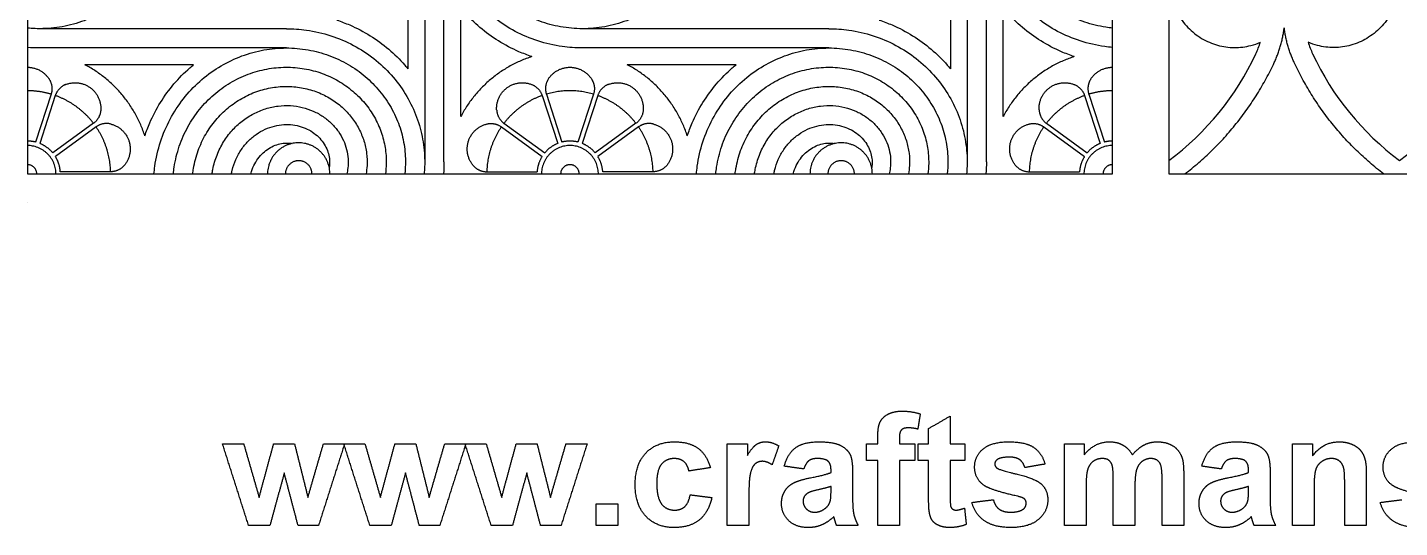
# Model space of a CAD drawing. Header units: millimetres. Extents: x -101 to 102, y -117 to 99.
# Drawn here: x -50.3 to 10.4, y -116 to -93.8 of the extents above; entities that cross this region are included whole.
import ezdxf

# ---------------------------------------------------------------- set-up
doc = ezdxf.new("R2010")
doc.units = ezdxf.units.MM
doc.header["$MEASUREMENT"] = 0
doc.layers.add('Layer 03', color=5, linetype='Continuous')

msp = doc.modelspace()

# ---------------------------------------------------------------- linework, layer by layer
at = {"layer": 'Layer 03'}
for p, q in [((-50.332, -52.292), (-50.332, -100.333)), ((-2.291, -100.333), (-2.291, -52.292)), ((0.212, -52.292), (0.212, -100.333)), ((-33.483, -90.862), (-33.483, -95.68)), ((-9.462, -90.862), (-9.462, -95.68)), ((-31.149, -97.794), (-31.149, -92.976)), ((-7.129, -97.794), (-7.129, -92.976)), ((-42.974, -95.495), (-47.792, -95.495)), ((-18.954, -95.495), (-23.772, -95.495)), ((-49.287, -96.8), (-49.976, -98.921)), ((-49.1, -96.861), (-49.789, -98.982)), ((-27.543, -96.861), (-26.854, -98.982)), ((-27.355, -96.8), (-26.666, -98.921)), ((-25.267, -96.8), (-25.956, -98.921)), ((-25.079, -96.861), (-25.768, -98.982)), ((-3.522, -96.861), (-2.833, -98.982)), ((-3.335, -96.8), (-2.646, -98.921)), ((-47.41, -98.089), (-49.214, -99.399)), ((-47.294, -98.248), (-49.098, -99.559)), ((-29.348, -98.248), (-27.545, -99.559)), ((-29.232, -98.089), (-27.429, -99.399)), ((-23.39, -98.089), (-25.193, -99.399)), ((-23.274, -98.248), (-25.077, -99.559)), ((-5.328, -98.248), (-3.524, -99.559)), ((-5.212, -98.089), (-3.408, -99.399)), ((-46.649, -100.234), (-48.878, -100.234)), ((-29.994, -100.234), (-27.764, -100.234)), ((-22.628, -100.234), (-24.858, -100.234)), ((-5.973, -100.234), (-3.744, -100.234)), ((-50.332, -100.333), (-2.291, -100.333)), ((0.212, -100.333), (51.282, -100.333))]:
    msp.add_line(p, q, dxfattribs=at)
for points in [[(-32.743, -88.867), (-32.743, -99.79)], [(-31.889, -99.789), (-31.889, -88.866)], [(-8.722, -88.867), (-8.722, -99.79)], [(-7.869, -99.789), (-7.869, -88.866)], [(-38.865, -93.901), (-49.788, -93.901)], [(-14.845, -93.901), (-25.768, -93.901)], [(-38.864, -94.755), (-49.787, -94.755)], [(-14.844, -94.755), (-25.767, -94.755)]]:
    msp.add_lwpolyline(points, dxfattribs=at)
for centre, radius, start, end in [((0.256, -93.239), 4.198, 335.0114, 342.55819), ((10.381, -93.239), 4.198, 197.44181, 204.9886), ((-7.2, -89.764), 12.425, 306.6228, 335.0111), ((17.838, -89.764), 12.425, 204.9889, 233.3772), ((3.014, -89.764), 12.425, 306.6228, 335.0111)]:
    msp.add_arc(centre, radius, start, end, dxfattribs=at)
for points, knots in [([(-25.767, -94.755), (-26.064, -94.755), (-26.735, -94.708), (-27.743, -94.475), (-28.752, -94.045), (-29.657, -93.453), (-30.431, -92.725), (-31.057, -91.885), (-31.518, -90.963), (-31.806, -89.991), (-31.917, -89), (-31.854, -88.021), (-31.624, -87.085), (-31.24, -86.219), (-30.72, -85.447), (-30.083, -84.79), (-29.355, -84.266), (-28.561, -83.884), (-27.728, -83.652), (-26.884, -83.572), (-26.055, -83.64), (-25.268, -83.849), (-24.544, -84.186), (-23.905, -84.636), (-23.367, -85.18), (-22.942, -85.796), (-22.64, -86.463), (-22.464, -87.157), (-22.415, -87.854), (-22.489, -88.532), (-22.676, -89.171), (-22.967, -89.752), (-23.346, -90.259), (-23.797, -90.679), (-24.302, -91.003), (-24.842, -91.226), (-25.396, -91.346), (-25.946, -91.364), (-26.475, -91.285), (-26.965, -91.118), (-27.403, -90.874), (-27.777, -90.566), (-28.079, -90.207), (-28.303, -89.814), (-28.446, -89.402), (-28.51, -88.987), (-28.497, -88.583), (-28.413, -88.205), (-28.268, -87.863), (-28.07, -87.568), (-27.832, -87.326), (-27.566, -87.143), (-27.284, -87.019), (-27, -86.955), (-26.77, -86.949), (-26.639, -86.965), (-26.596, -86.972)], [0.116968, 0.116968, 0.116968, 0.116968, 0.138889, 0.166667, 0.194444, 0.222222, 0.25, 0.277778, 0.305556, 0.333333, 0.361111, 0.388889, 0.416667, 0.444444, 0.472222, 0.5, 0.527778, 0.555556, 0.583333, 0.611111, 0.638889, 0.666667, 0.694444, 0.722222, 0.75, 0.777778, 0.805556, 0.833333, 0.861111, 0.888889, 0.916667, 0.944444, 0.972222, 1, 1.027778, 1.055556, 1.083333, 1.111111, 1.138889, 1.166667, 1.194444, 1.222222, 1.25, 1.277778, 1.305556, 1.333333, 1.361111, 1.388889, 1.416667, 1.444444, 1.472222, 1.5, 1.527778, 1.555556, 1.583333, 1.597276, 1.597276, 1.597276, 1.597276]), ([(-2.291, -94.732), (-2.404, -94.722), (-2.889, -94.668), (-3.723, -94.475), (-4.732, -94.045), (-5.636, -93.453), (-6.411, -92.725), (-7.036, -91.885), (-7.497, -90.963), (-7.785, -89.991), (-7.896, -89), (-7.833, -88.021), (-7.603, -87.085), (-7.22, -86.219), (-6.699, -85.447), (-6.063, -84.79), (-5.335, -84.266), (-4.541, -83.884), (-3.708, -83.652), (-2.95, -83.58), (-2.48, -83.606), (-2.291, -83.628)], [0.1304009, 0.1304009, 0.1304009, 0.1304009, 0.1388889, 0.1666667, 0.1944444, 0.2222222, 0.25, 0.2777778, 0.3055556, 0.3333333, 0.3611111, 0.3888889, 0.4166667, 0.4444444, 0.4722222, 0.5, 0.5277778, 0.5555556, 0.5833333, 0.6111111, 0.6304007, 0.6304007, 0.6304007, 0.6304007]), ([(-19.879, -87.779), (-19.879, -88.076), (-19.926, -88.746), (-20.159, -89.755), (-20.589, -90.764), (-21.18, -91.668), (-21.909, -92.443), (-22.749, -93.068), (-23.671, -93.53), (-24.643, -93.817), (-25.634, -93.929), (-26.612, -93.865), (-27.549, -93.636), (-28.415, -93.252), (-29.187, -92.732), (-29.843, -92.095), (-30.368, -91.367), (-30.75, -90.573), (-30.982, -89.74), (-31.062, -88.896), (-30.994, -88.067), (-30.785, -87.28), (-30.448, -86.556), (-29.998, -85.917), (-29.454, -85.379), (-28.838, -84.954), (-28.171, -84.652), (-27.477, -84.476), (-26.78, -84.427), (-26.101, -84.5), (-25.462, -84.688), (-24.882, -84.979), (-24.375, -85.358), (-23.955, -85.809), (-23.631, -86.314), (-23.408, -86.853), (-23.288, -87.408), (-23.27, -87.958), (-23.349, -88.487), (-23.515, -88.977), (-23.759, -89.415), (-24.068, -89.789), (-24.427, -90.091), (-24.82, -90.315), (-25.232, -90.458), (-25.647, -90.522), (-26.05, -90.509), (-26.429, -90.425), (-26.77, -90.279), (-27.066, -90.082), (-27.308, -89.844), (-27.491, -89.578), (-27.615, -89.296), (-27.679, -89.012), (-27.685, -88.782), (-27.669, -88.651), (-27.662, -88.608)], [0.116968, 0.116968, 0.116968, 0.116968, 0.138889, 0.166667, 0.194444, 0.222222, 0.25, 0.277778, 0.305556, 0.333333, 0.361111, 0.388889, 0.416667, 0.444444, 0.472222, 0.5, 0.527778, 0.555556, 0.583333, 0.611111, 0.638889, 0.666667, 0.694444, 0.722222, 0.75, 0.777778, 0.805556, 0.833333, 0.861111, 0.888889, 0.916667, 0.944444, 0.972222, 1, 1.027778, 1.055556, 1.083333, 1.111111, 1.138889, 1.166667, 1.194444, 1.222222, 1.25, 1.277778, 1.305556, 1.333333, 1.361111, 1.388889, 1.416667, 1.444444, 1.472222, 1.5, 1.527778, 1.555556, 1.583333, 1.597276, 1.597276, 1.597276, 1.597276]), ([(-2.291, -93.875), (-2.389, -93.865), (-2.809, -93.812), (-3.528, -93.636), (-4.395, -93.252), (-5.166, -92.732), (-5.823, -92.095), (-6.348, -91.367), (-6.729, -90.573), (-6.961, -89.74), (-7.041, -88.896), (-6.973, -88.067), (-6.764, -87.28), (-6.427, -86.556), (-5.977, -85.917), (-5.434, -85.379), (-4.817, -84.954), (-4.15, -84.652), (-3.457, -84.476), (-2.83, -84.432), (-2.446, -84.463), (-2.291, -84.485)], [0.3804006, 0.3804006, 0.3804006, 0.3804006, 0.3888889, 0.4166667, 0.4444444, 0.4722222, 0.5, 0.5277778, 0.5555556, 0.5833333, 0.6111111, 0.6388889, 0.6666667, 0.6944444, 0.7222222, 0.75, 0.7777778, 0.8055556, 0.8333333, 0.8611111, 0.8804007, 0.8804007, 0.8804007, 0.8804007]), ([(-43.9, -87.779), (-43.9, -88.076), (-43.946, -88.746), (-44.18, -89.755), (-44.61, -90.764), (-45.201, -91.668), (-45.93, -92.443), (-46.77, -93.068), (-47.691, -93.53), (-48.663, -93.817), (-49.553, -93.917), (-50.107, -93.897), (-50.332, -93.875)], [0.1169679, 0.1169679, 0.1169679, 0.1169679, 0.1388889, 0.1666667, 0.1944444, 0.2222222, 0.25, 0.2777778, 0.3055556, 0.3333333, 0.3611111, 0.3804006, 0.3804006, 0.3804006, 0.3804006]), ([(0.234, -92.196), (0.248, -92.285), (0.319, -92.638), (0.548, -93.223), (1.024, -93.866), (1.641, -94.355), (2.353, -94.66), (3.106, -94.767), (3.753, -94.687), (4.127, -94.557), (4.261, -94.497)], [13.405111, 13.405111, 13.405111, 13.405111, 13.617468, 14.249224, 14.869986, 15.481048, 16.082011, 16.673001, 17.253995, 17.600011, 17.600011, 17.600011, 17.600011]), ([(10.403, -92.196), (10.389, -92.285), (10.319, -92.638), (10.089, -93.223), (9.613, -93.866), (8.996, -94.355), (8.285, -94.66), (7.531, -94.767), (6.884, -94.687), (6.511, -94.557), (6.376, -94.497)], [13.405111, 13.405111, 13.405111, 13.405111, 13.617468, 14.249224, 14.869986, 15.481048, 16.082011, 16.673001, 17.253995, 17.600011, 17.600011, 17.600011, 17.600011]), ([(-36.634, -93.52), (-36.441, -93.584), (-35.93, -93.778), (-35.145, -94.189), (-34.324, -94.788), (-33.792, -95.312), (-33.529, -95.624), (-33.483, -95.68)], [2.760329, 2.760329, 2.760329, 2.760329, 3.503112, 4.750149, 5.982865, 7.201246, 7.468521, 7.468521, 7.468521, 7.468521]), ([(-27.998, -95.136), (-28.192, -95.072), (-28.702, -94.877), (-29.487, -94.467), (-30.308, -93.868), (-30.84, -93.344), (-31.103, -93.032), (-31.149, -92.976)], [2.76033, 2.76033, 2.76033, 2.76033, 3.503113, 4.75015, 5.982866, 7.201247, 7.468522, 7.468522, 7.468522, 7.468522]), ([(-12.613, -93.52), (-12.42, -93.584), (-11.91, -93.778), (-11.125, -94.189), (-10.304, -94.788), (-9.772, -95.312), (-9.509, -95.624), (-9.462, -95.68)], [2.760329, 2.760329, 2.760329, 2.760329, 3.503112, 4.750149, 5.982865, 7.201246, 7.468521, 7.468521, 7.468521, 7.468521]), ([(-3.978, -95.136), (-4.171, -95.072), (-4.681, -94.877), (-5.466, -94.467), (-6.288, -93.868), (-6.82, -93.344), (-7.082, -93.032), (-7.129, -92.976)], [2.76033, 2.76033, 2.76033, 2.76033, 3.503113, 4.75015, 5.982866, 7.201247, 7.468522, 7.468522, 7.468522, 7.468522]), ([(-38.865, -93.901), (-38.568, -93.901), (-37.898, -93.948), (-36.889, -94.181), (-35.88, -94.611), (-34.976, -95.202), (-34.201, -95.931), (-33.576, -96.771), (-33.115, -97.693), (-32.827, -98.665), (-32.727, -99.555), (-32.747, -100.109), (-32.769, -100.333)], [0.1169679, 0.1169679, 0.1169679, 0.1169679, 0.1388889, 0.1666667, 0.1944444, 0.2222222, 0.25, 0.2777778, 0.3055556, 0.3333333, 0.3611111, 0.3804006, 0.3804006, 0.3804006, 0.3804006]), ([(-14.845, -93.901), (-14.548, -93.901), (-13.877, -93.948), (-12.868, -94.181), (-11.859, -94.611), (-10.955, -95.202), (-10.18, -95.931), (-9.555, -96.771), (-9.094, -97.693), (-8.806, -98.665), (-8.706, -99.555), (-8.727, -100.109), (-8.749, -100.333)], [0.1169679, 0.1169679, 0.1169679, 0.1169679, 0.1388889, 0.1666667, 0.1944444, 0.2222222, 0.25, 0.2777778, 0.3055556, 0.3333333, 0.3611111, 0.3804006, 0.3804006, 0.3804006, 0.3804006]), ([(-44.73, -100.333), (-44.72, -100.219), (-44.666, -99.735), (-44.473, -98.901), (-44.043, -97.892), (-43.452, -96.987), (-42.723, -96.213), (-41.883, -95.587), (-40.962, -95.126), (-39.989, -94.838), (-38.998, -94.727), (-38.02, -94.79), (-37.084, -95.02), (-36.217, -95.404), (-35.445, -95.924), (-34.789, -96.561), (-34.264, -97.289), (-33.882, -98.083), (-33.651, -98.916), (-33.579, -99.674), (-33.604, -100.143), (-33.626, -100.333)], [0.1304009, 0.1304009, 0.1304009, 0.1304009, 0.1388889, 0.1666667, 0.1944444, 0.2222222, 0.25, 0.2777778, 0.3055556, 0.3333333, 0.3611111, 0.3888889, 0.4166667, 0.4444444, 0.4722222, 0.5, 0.5277778, 0.5555556, 0.5833333, 0.6111111, 0.6304007, 0.6304007, 0.6304007, 0.6304007]), ([(-20.71, -100.333), (-20.7, -100.219), (-20.645, -99.735), (-20.453, -98.901), (-20.022, -97.892), (-19.431, -96.987), (-18.703, -96.213), (-17.863, -95.587), (-16.941, -95.126), (-15.969, -94.838), (-14.978, -94.727), (-13.999, -94.79), (-13.063, -95.02), (-12.197, -95.404), (-11.425, -95.924), (-10.768, -96.561), (-10.244, -97.289), (-9.862, -98.083), (-9.63, -98.916), (-9.558, -99.674), (-9.584, -100.143), (-9.606, -100.333)], [0.1304009, 0.1304009, 0.1304009, 0.1304009, 0.1388889, 0.1666667, 0.1944444, 0.2222222, 0.25, 0.2777778, 0.3055556, 0.3333333, 0.3611111, 0.3888889, 0.4166667, 0.4444444, 0.4722222, 0.5, 0.5277778, 0.5555556, 0.5833333, 0.6111111, 0.6304007, 0.6304007, 0.6304007, 0.6304007]), ([(-45.134, -98.646), (-45.07, -98.452), (-44.876, -97.942), (-44.466, -97.157), (-43.867, -96.336), (-43.342, -95.804), (-43.031, -95.541), (-42.974, -95.495)], [2.760329, 2.760329, 2.760329, 2.760329, 3.503112, 4.750149, 5.982865, 7.201246, 7.468521, 7.468521, 7.468521, 7.468521]), ([(-43.873, -100.333), (-43.863, -100.234), (-43.811, -99.815), (-43.634, -99.095), (-43.25, -98.229), (-42.73, -97.457), (-42.094, -96.801), (-41.365, -96.276), (-40.571, -95.894), (-39.738, -95.662), (-38.894, -95.582), (-38.066, -95.651), (-37.278, -95.859), (-36.555, -96.196), (-35.915, -96.646), (-35.377, -97.19), (-34.952, -97.807), (-34.65, -98.473), (-34.475, -99.167), (-34.431, -99.793), (-34.461, -100.178), (-34.483, -100.333)], [0.3804006, 0.3804006, 0.3804006, 0.3804006, 0.3888889, 0.4166667, 0.4444444, 0.4722222, 0.5, 0.5277778, 0.5555556, 0.5833333, 0.6111111, 0.6388889, 0.6666667, 0.6944444, 0.7222222, 0.75, 0.7777778, 0.8055556, 0.8333333, 0.8611111, 0.8804007, 0.8804007, 0.8804007, 0.8804007]), ([(-21.114, -98.646), (-21.05, -98.452), (-20.855, -97.942), (-20.445, -97.157), (-19.846, -96.336), (-19.322, -95.804), (-19.01, -95.541), (-18.954, -95.495)], [2.760329, 2.760329, 2.760329, 2.760329, 3.503112, 4.750149, 5.982865, 7.201246, 7.468521, 7.468521, 7.468521, 7.468521]), ([(-19.853, -100.333), (-19.843, -100.234), (-19.79, -99.815), (-19.614, -99.095), (-19.23, -98.229), (-18.709, -97.457), (-18.073, -96.801), (-17.345, -96.276), (-16.551, -95.894), (-15.718, -95.662), (-14.874, -95.582), (-14.045, -95.651), (-13.258, -95.859), (-12.534, -96.196), (-11.895, -96.646), (-11.356, -97.19), (-10.932, -97.807), (-10.63, -98.473), (-10.454, -99.167), (-10.41, -99.793), (-10.441, -100.178), (-10.463, -100.333)], [0.3804006, 0.3804006, 0.3804006, 0.3804006, 0.3888889, 0.4166667, 0.4444444, 0.4722222, 0.5, 0.5277778, 0.5555556, 0.5833333, 0.6111111, 0.6388889, 0.6666667, 0.6944444, 0.7222222, 0.75, 0.7777778, 0.8055556, 0.8333333, 0.8611111, 0.8804007, 0.8804007, 0.8804007, 0.8804007]), ([(-43.016, -100.333), (-43.006, -100.25), (-42.955, -99.895), (-42.795, -99.29), (-42.458, -98.566), (-42.008, -97.927), (-41.464, -97.389), (-40.848, -96.964), (-40.181, -96.662), (-39.487, -96.486), (-38.79, -96.437), (-38.112, -96.511), (-37.473, -96.698), (-36.892, -96.989), (-36.385, -97.368), (-35.965, -97.819), (-35.641, -98.324), (-35.418, -98.864), (-35.299, -99.418), (-35.282, -99.912), (-35.318, -100.213), (-35.34, -100.333)], [0.6304007, 0.6304007, 0.6304007, 0.6304007, 0.6388889, 0.6666667, 0.6944444, 0.7222222, 0.75, 0.7777778, 0.8055556, 0.8333333, 0.8611111, 0.8888889, 0.9166667, 0.9444444, 0.9722222, 1, 1.0277778, 1.0555556, 1.0833333, 1.1111111, 1.1304007, 1.1304007, 1.1304007, 1.1304007]), ([(-18.996, -100.333), (-18.986, -100.25), (-18.935, -99.895), (-18.775, -99.29), (-18.437, -98.566), (-17.988, -97.927), (-17.444, -97.389), (-16.827, -96.964), (-16.161, -96.662), (-15.467, -96.486), (-14.77, -96.437), (-14.091, -96.511), (-13.452, -96.698), (-12.871, -96.989), (-12.365, -97.368), (-11.945, -97.819), (-11.62, -98.324), (-11.398, -98.864), (-11.278, -99.418), (-11.262, -99.912), (-11.298, -100.213), (-11.32, -100.333)], [0.6304007, 0.6304007, 0.6304007, 0.6304007, 0.6388889, 0.6666667, 0.6944444, 0.7222222, 0.75, 0.7777778, 0.8055556, 0.8333333, 0.8611111, 0.8888889, 0.9166667, 0.9444444, 0.9722222, 1, 1.0277778, 1.0555556, 1.0833333, 1.1111111, 1.1304007, 1.1304007, 1.1304007, 1.1304007]), ([(-42.159, -100.333), (-42.149, -100.265), (-42.1, -99.976), (-41.956, -99.484), (-41.665, -98.904), (-41.286, -98.397), (-40.835, -97.977), (-40.33, -97.653), (-39.791, -97.43), (-39.236, -97.31), (-38.686, -97.292), (-38.158, -97.371), (-37.667, -97.537), (-37.229, -97.782), (-36.855, -98.09), (-36.553, -98.449), (-36.329, -98.842), (-36.186, -99.254), (-36.122, -99.669), (-36.134, -100.031), (-36.175, -100.247), (-36.197, -100.333)], [0.8804007, 0.8804007, 0.8804007, 0.8804007, 0.8888889, 0.9166667, 0.9444444, 0.9722222, 1, 1.0277778, 1.0555556, 1.0833333, 1.1111111, 1.1388889, 1.1666667, 1.1944444, 1.2222222, 1.25, 1.2777778, 1.3055556, 1.3333333, 1.3611111, 1.3804008, 1.3804008, 1.3804008, 1.3804008]), ([(-18.139, -100.333), (-18.129, -100.265), (-18.08, -99.976), (-17.935, -99.484), (-17.645, -98.904), (-17.266, -98.397), (-16.814, -97.977), (-16.31, -97.653), (-15.77, -97.43), (-15.216, -97.31), (-14.666, -97.292), (-14.137, -97.371), (-13.647, -97.537), (-13.209, -97.782), (-12.834, -98.09), (-12.533, -98.449), (-12.309, -98.842), (-12.165, -99.254), (-12.102, -99.669), (-12.114, -100.031), (-12.155, -100.247), (-12.177, -100.333)], [0.8804007, 0.8804007, 0.8804007, 0.8804007, 0.8888889, 0.9166667, 0.9444444, 0.9722222, 1, 1.0277778, 1.0555556, 1.0833333, 1.1111111, 1.1388889, 1.1666667, 1.1944444, 1.2222222, 1.25, 1.2777778, 1.3055556, 1.3333333, 1.3611111, 1.3804008, 1.3804008, 1.3804008, 1.3804008]), ([(-41.302, -100.333), (-41.292, -100.28), (-41.245, -100.056), (-41.117, -99.679), (-40.873, -99.241), (-40.564, -98.867), (-40.206, -98.565), (-39.812, -98.341), (-39.4, -98.198), (-38.985, -98.134), (-38.582, -98.147), (-38.203, -98.231), (-37.862, -98.376), (-37.567, -98.574), (-37.325, -98.812), (-37.141, -99.078), (-37.018, -99.36), (-36.954, -99.644), (-36.948, -99.874), (-36.963, -100.005), (-36.971, -100.048)], [1.1304007, 1.1304007, 1.1304007, 1.1304007, 1.1388889, 1.1666667, 1.1944444, 1.2222222, 1.25, 1.2777778, 1.3055556, 1.3333333, 1.3611111, 1.3888889, 1.4166667, 1.4444444, 1.4722222, 1.5, 1.5277778, 1.5555556, 1.5833333, 1.5972759, 1.5972759, 1.5972759, 1.5972759]), ([(-17.282, -100.333), (-17.272, -100.28), (-17.225, -100.056), (-17.096, -99.679), (-16.852, -99.241), (-16.544, -98.867), (-16.185, -98.565), (-15.792, -98.341), (-15.38, -98.198), (-14.965, -98.134), (-14.561, -98.147), (-14.183, -98.231), (-13.841, -98.376), (-13.546, -98.574), (-13.304, -98.812), (-13.121, -99.078), (-12.997, -99.36), (-12.933, -99.644), (-12.927, -99.874), (-12.943, -100.005), (-12.95, -100.048)], [1.1304007, 1.1304007, 1.1304007, 1.1304007, 1.1388889, 1.1666667, 1.1944444, 1.2222222, 1.25, 1.2777778, 1.3055556, 1.3333333, 1.3611111, 1.3888889, 1.4166667, 1.4444444, 1.4722222, 1.5, 1.5277778, 1.5555556, 1.5833333, 1.5972759, 1.5972759, 1.5972759, 1.5972759]), ([(-40.445, -100.333), (-40.435, -100.295), (-40.39, -100.136), (-40.278, -99.874), (-40.08, -99.578), (-39.842, -99.337), (-39.576, -99.153), (-39.295, -99.029), (-39.01, -98.966), (-38.78, -98.959), (-38.649, -98.975), (-38.607, -98.982)], [1.3804008, 1.3804008, 1.3804008, 1.3804008, 1.3888889, 1.4166667, 1.4444444, 1.4722222, 1.5, 1.5277778, 1.5555556, 1.5833333, 1.5972759, 1.5972759, 1.5972759, 1.5972759]), ([(-16.425, -100.333), (-16.415, -100.295), (-16.369, -100.136), (-16.257, -99.874), (-16.06, -99.578), (-15.822, -99.337), (-15.556, -99.153), (-15.274, -99.029), (-14.99, -98.966), (-14.76, -98.959), (-14.629, -98.975), (-14.586, -98.982)], [1.3804008, 1.3804008, 1.3804008, 1.3804008, 1.3888889, 1.4166667, 1.4444444, 1.4722222, 1.5, 1.5277778, 1.5555556, 1.5833333, 1.5972759, 1.5972759, 1.5972759, 1.5972759])]:
    msp.add_open_spline(points, degree=3, knots=knots, dxfattribs=at)
for points, weights in [([(4.879, -95.394), (5.221, -94.66), (5.319, -93.858)], [1, 0.976971502449, 0.978482912345]), ([(5.758, -95.394), (5.417, -94.66), (5.319, -93.858)], [1, 0.976971502449, 0.978482912345]), ([(-27.998, -95.136), (-30.115, -95.823), (-31.149, -97.794)], [1, 0.926136553826, 1]), ([(-3.978, -95.136), (-6.095, -95.823), (-7.129, -97.794)], [1, 0.926136553826, 1]), ([(-50.332, -95.609), (-49.716, -95.609), (-49.378, -96.124)], [1, 0.87998519023, 1]), ([(-45.134, -98.646), (-45.822, -96.529), (-47.792, -95.495)], [1, 0.926136553825, 1]), ([(-21.114, -98.646), (-21.801, -96.529), (-23.772, -95.495)], [1, 0.926136553825, 1]), ([(-3.244, -96.124), (-2.906, -95.609), (-2.291, -95.609)], [1, 0.87998519023, 1]), ([(0.917, -100.333), (3.502, -98.348), (4.879, -95.394)], [0.998103778239, 0.970449936113, 1]), ([(9.72, -100.333), (7.135, -98.348), (5.758, -95.394)], [0.998103778239, 0.970449936113, 1]), ([(-49.378, -96.124), (-49.17, -96.44), (-49.287, -96.8)], [1, 0.901526296186, 1]), ([(-48.629, -96.367), (-48.983, -96.501), (-49.1, -96.861)], [1, 0.901526296186, 1]), ([(-28.014, -96.367), (-27.66, -96.501), (-27.543, -96.861)], [1, 0.901526296186, 1]), ([(-27.264, -96.124), (-27.472, -96.44), (-27.355, -96.8)], [1, 0.901526296186, 1]), ([(-25.358, -96.124), (-25.15, -96.44), (-25.267, -96.8)], [1, 0.901526296186, 1]), ([(-24.608, -96.367), (-24.962, -96.501), (-25.079, -96.861)], [1, 0.901526296186, 1]), ([(-3.993, -96.367), (-3.639, -96.501), (-3.522, -96.861)], [1, 0.901526296186, 1]), ([(-3.244, -96.124), (-3.452, -96.44), (-3.335, -96.8)], [1, 0.901526296186, 1]), ([(-49.287, -96.8), (-49.799, -96.649), (-50.332, -96.649)], [1, 0.989695103185, 1]), ([(-47.41, -98.089), (-48.074, -97.225), (-49.1, -96.861)], [1, 0.958992794538, 1]), ([(-27.543, -96.861), (-28.569, -97.225), (-29.232, -98.089)], [1, 0.958992794538, 1]), ([(-25.267, -96.8), (-26.311, -96.492), (-27.355, -96.8)], [1, 0.958992794538, 1]), ([(-23.39, -98.089), (-24.053, -97.225), (-25.079, -96.861)], [1, 0.958992794538, 1]), ([(-3.522, -96.861), (-4.548, -97.225), (-5.212, -98.089)], [1, 0.958992794538, 1]), ([(-2.291, -96.649), (-2.824, -96.649), (-3.335, -96.8)], [1, 0.989695103185, 1]), ([(-47.086, -97.488), (-47.104, -97.866), (-47.41, -98.089)], [1, 0.901526296186, 1]), ([(-29.557, -97.488), (-29.539, -97.866), (-29.232, -98.089)], [1, 0.901526296186, 1]), ([(-23.065, -97.488), (-23.083, -97.866), (-23.39, -98.089)], [1, 0.901526296186, 1]), ([(-5.536, -97.488), (-5.518, -97.866), (-5.212, -98.089)], [1, 0.901526296186, 1]), ([(-46.623, -98.126), (-46.988, -98.026), (-47.294, -98.248)], [1, 0.901526296186, 1]), ([(-46.649, -100.234), (-46.678, -99.146), (-47.294, -98.248)], [1, 0.958992794538, 1]), ([(-30.02, -98.126), (-29.655, -98.026), (-29.348, -98.248)], [1, 0.901526296186, 1]), ([(-29.348, -98.248), (-29.964, -99.146), (-29.994, -100.234)], [1, 0.958992794539, 1]), ([(-22.602, -98.126), (-22.967, -98.026), (-23.274, -98.248)], [1, 0.901526296186, 1]), ([(-22.628, -100.234), (-22.658, -99.146), (-23.274, -98.248)], [1, 0.958992794538, 1]), ([(-5.999, -98.126), (-5.634, -98.026), (-5.328, -98.248)], [1, 0.901526296186, 1]), ([(-5.328, -98.248), (-5.944, -99.146), (-5.973, -100.234)], [1, 0.958992794539, 1]), ([(-49.976, -98.921), (-50.151, -98.877), (-50.332, -98.877)], [1, 0.992423332696, 1]), ([(-49.214, -99.399), (-49.449, -99.118), (-49.789, -98.982)], [1, 0.969808142559, 1]), ([(-26.854, -98.982), (-27.194, -99.118), (-27.429, -99.399)], [1, 0.969808142559, 1]), ([(-25.956, -98.921), (-26.311, -98.831), (-26.666, -98.921)], [1, 0.969808142559, 1]), ([(-25.193, -99.399), (-25.428, -99.118), (-25.768, -98.982)], [1, 0.969808142559, 1]), ([(-2.833, -98.982), (-3.173, -99.118), (-3.408, -99.399)], [1, 0.969808142559, 1]), ([(-2.291, -98.877), (-2.471, -98.877), (-2.646, -98.921)], [1, 0.992423332696, 1]), ([(-49.072, -100.333), (-49.072, -99.074), (-50.332, -99.074)], [1, 0.707106781187, 1]), ([(-48.878, -100.234), (-48.903, -99.869), (-49.098, -99.559)], [1, 0.969808142559, 1]), ([(-27.545, -99.559), (-27.739, -99.869), (-27.764, -100.234)], [1, 0.969808142559, 1]), ([(-24.858, -100.234), (-24.883, -99.869), (-25.077, -99.559)], [1, 0.969808142559, 1]), ([(-3.524, -99.559), (-3.719, -99.869), (-3.744, -100.234)], [1, 0.969808142559, 1]), ([(-2.291, -99.074), (-3.55, -99.074), (-3.55, -100.333)], [1, 0.707106781187, 1]), ([(-49.919, -100.333), (-49.919, -99.921), (-50.332, -99.921)], [1, 0.707106781186, 1]), ([(-46.033, -99.939), (-46.27, -100.234), (-46.649, -100.234)], [1, 0.901526296186, 1]), ([(-30.609, -99.939), (-30.372, -100.234), (-29.994, -100.234)], [1, 0.901526296186, 1]), ([(-22.013, -99.939), (-22.25, -100.234), (-22.628, -100.234)], [1, 0.901526296186, 1]), ([(-6.589, -99.939), (-6.352, -100.234), (-5.973, -100.234)], [1, 0.901526296186, 1]), ([(-2.291, -99.921), (-2.703, -99.921), (-2.703, -100.333)], [1, 0.707106781187, 1]), ([(-50.334, -101.592), (-50.333, -101.592), (-50.332, -101.592)], [1, 0.999999619401, 1])]:
    msp.add_rational_spline(points, weights, degree=2, dxfattribs=at)
for points, degree in [([(-49.787, -94.755), (-49.97, -94.755), (-50.151, -94.747), (-50.332, -94.732)], 3), ([(-31.889, -99.789), (-31.889, -99.971), (-31.897, -100.153), (-31.912, -100.333)], 3), ([(-7.869, -99.789), (-7.869, -99.971), (-7.877, -100.153), (-7.892, -100.333)], 3), ([(-12.587, -111.336), (-12.491, -111.113), (-12.235, -110.972)], 2), ([(-12.235, -110.972), (-11.978, -110.832), (-11.586, -110.832)], 2), ([(-11.586, -110.832), (-11.185, -110.832), (-10.799, -110.955)], 2), ([(-10.799, -110.955), (-10.853, -111.291), (-10.907, -111.627)], 2), ([(-10.429, -111.604), (-9.951, -111.326), (-9.472, -111.048)], 2), ([(-9.472, -111.048), (-9.472, -111.665), (-9.472, -112.283)], 2), ([(-12.682, -112.012), (-12.682, -111.559), (-12.587, -111.336)], 2), ([(-11.636, -111.668), (-11.725, -111.763), (-11.725, -112.033)], 2), ([(-11.341, -111.573), (-11.547, -111.573), (-11.636, -111.668)], 2), ([(-10.907, -111.627), (-11.133, -111.573), (-11.341, -111.573)], 2), ([(-10.429, -112.283), (-10.429, -111.943), (-10.429, -111.604)], 2), ([(-40.541, -115.894), (-41.118, -114.088), (-41.694, -112.283)], 2), ([(-41.694, -112.283), (-41.226, -112.283), (-40.757, -112.283)], 2), ([(-40.757, -112.283), (-40.416, -113.466), (-40.074, -114.649)], 2), ([(-40.074, -114.649), (-39.753, -113.466), (-39.433, -112.283)], 2), ([(-39.433, -112.283), (-38.969, -112.283), (-38.505, -112.283)], 2), ([(-38.505, -112.283), (-38.209, -113.466), (-37.914, -114.649)], 2), ([(-37.914, -114.649), (-37.571, -113.466), (-37.228, -112.283)], 2), ([(-36.293, -112.283), (-36.869, -114.088), (-37.444, -115.894)], 2), ([(-37.228, -112.283), (-36.761, -112.283), (-36.293, -112.283)], 2), ([(-35.17, -115.894), (-35.747, -114.088), (-36.324, -112.283)], 2), ([(-36.324, -112.283), (-35.856, -112.283), (-35.387, -112.283)], 2), ([(-35.387, -112.283), (-35.045, -113.466), (-34.704, -114.649)], 2), ([(-34.704, -114.649), (-34.383, -113.466), (-34.062, -112.283)], 2), ([(-34.062, -112.283), (-33.599, -112.283), (-33.135, -112.283)], 2), ([(-33.135, -112.283), (-32.839, -113.466), (-32.543, -114.649)], 2), ([(-32.543, -114.649), (-32.201, -113.466), (-31.858, -112.283)], 2), ([(-30.923, -112.283), (-31.498, -114.088), (-32.074, -115.894)], 2), ([(-31.858, -112.283), (-31.39, -112.283), (-30.923, -112.283)], 2), ([(-29.8, -115.894), (-30.377, -114.088), (-30.954, -112.283)], 2), ([(-30.954, -112.283), (-30.485, -112.283), (-30.017, -112.283)], 2), ([(-30.017, -112.283), (-29.675, -113.466), (-29.333, -114.649)], 2), ([(-29.333, -114.649), (-29.013, -113.466), (-28.692, -112.283)], 2), ([(-28.692, -112.283), (-28.228, -112.283), (-27.765, -112.283)], 2), ([(-27.765, -112.283), (-27.469, -113.466), (-27.173, -114.649)], 2), ([(-27.173, -114.649), (-26.83, -113.466), (-26.488, -112.283)], 2), ([(-25.552, -112.283), (-26.128, -114.088), (-26.704, -115.894)], 2), ([(-26.488, -112.283), (-26.02, -112.283), (-25.552, -112.283)], 2), ([(-22.954, -112.691), (-22.485, -112.19), (-21.685, -112.19)], 2), ([(-21.685, -112.19), (-21.031, -112.19), (-20.645, -112.472)], 2), ([(-19.349, -115.894), (-19.349, -114.088), (-19.349, -112.283)], 2), ([(-19.349, -112.283), (-18.901, -112.283), (-18.454, -112.283)], 2), ([(-18.454, -112.283), (-18.454, -112.537), (-18.454, -112.792)], 2), ([(-18.454, -112.792), (-18.236, -112.431), (-18.062, -112.311)], 2), ([(-18.062, -112.311), (-17.887, -112.19), (-17.667, -112.19)], 2), ([(-17.667, -112.19), (-17.354, -112.19), (-17.065, -112.372)], 2), ([(-17.065, -112.372), (-17.211, -112.791), (-17.358, -113.209)], 2), ([(-16.324, -112.455), (-15.974, -112.19), (-15.284, -112.19)], 2), ([(-15.284, -112.19), (-14.657, -112.19), (-14.35, -112.342)], 2), ([(-14.35, -112.342), (-14.043, -112.493), (-13.918, -112.727)], 2), ([(-13.176, -112.283), (-12.929, -112.283), (-12.682, -112.283)], 2), ([(-13.176, -113.023), (-13.176, -112.653), (-13.176, -112.283)], 2), ([(-12.682, -112.283), (-12.682, -112.147), (-12.682, -112.012)], 2), ([(-11.725, -112.033), (-11.725, -112.158), (-11.725, -112.283)], 2), ([(-11.725, -112.283), (-11.386, -112.283), (-11.046, -112.283)], 2), ([(-11.046, -112.283), (-11.046, -112.653), (-11.046, -113.023)], 2), ([(-10.892, -113.023), (-10.892, -112.653), (-10.892, -112.283)], 2), ([(-10.892, -112.283), (-10.66, -112.283), (-10.429, -112.283)], 2), ([(-9.472, -112.283), (-9.148, -112.283), (-8.824, -112.283)], 2), ([(-8.824, -112.283), (-8.824, -112.653), (-8.824, -113.023)], 2), ([(-8.021, -112.512), (-7.651, -112.19), (-6.872, -112.19)], 2), ([(-6.872, -112.19), (-6.131, -112.19), (-5.771, -112.44)], 2), ([(-4.41, -112.283), (-3.978, -112.283), (-3.546, -112.283)], 2), ([(-4.41, -115.894), (-4.41, -114.088), (-4.41, -112.283)], 2), ([(-3.546, -112.772), (-3.075, -112.19), (-2.423, -112.19)], 2), ([(-3.546, -112.283), (-3.546, -112.527), (-3.546, -112.772)], 2), ([(-2.423, -112.19), (-2.077, -112.19), (-1.823, -112.335)], 2), ([(-1.823, -112.335), (-1.569, -112.479), (-1.406, -112.772)], 2), ([(-1.406, -112.772), (-1.169, -112.479), (-0.895, -112.335)], 2), ([(-0.895, -112.335), (-0.621, -112.19), (-0.31, -112.19)], 2), ([(-0.31, -112.19), (0.086, -112.19), (0.36, -112.352)], 2), ([(0.36, -112.352), (0.634, -112.514), (0.769, -112.828)], 2), ([(2.163, -112.455), (2.514, -112.19), (3.204, -112.19)], 2), ([(3.204, -112.19), (3.831, -112.19), (4.137, -112.342)], 2), ([(4.137, -112.342), (4.444, -112.493), (4.569, -112.727)], 2), ([(5.682, -115.894), (5.682, -114.088), (5.682, -112.283)], 2), ([(5.682, -112.283), (6.13, -112.283), (6.577, -112.283)], 2), ([(6.577, -112.809), (7.045, -112.19), (7.754, -112.19)], 2), ([(6.577, -112.283), (6.577, -112.546), (6.577, -112.809)], 2), ([(7.754, -112.19), (8.066, -112.19), (8.325, -112.304)], 2), ([(8.325, -112.304), (8.584, -112.419), (8.717, -112.596)], 2), ([(10.065, -112.512), (10.436, -112.19), (11.214, -112.19)], 2), ([(-23.423, -114.092), (-23.423, -113.192), (-22.954, -112.691)], 2), ([(-21.692, -112.931), (-22.045, -112.931), (-22.256, -113.181)], 2), ([(-21.26, -113.07), (-21.426, -112.931), (-21.692, -112.931)], 2), ([(-20.645, -112.472), (-20.258, -112.754), (-20.089, -113.332)], 2), ([(-16.818, -113.27), (-16.675, -112.72), (-16.324, -112.455)], 2), ([(-15.361, -112.931), (-15.602, -112.931), (-15.736, -113.033)], 2), ([(-14.878, -113.05), (-15.006, -112.931), (-15.361, -112.931)], 2), ([(-13.918, -112.727), (-13.793, -112.961), (-13.793, -113.585)], 2), ([(-8.392, -113.307), (-8.392, -112.834), (-8.021, -112.512)], 2), ([(-7.388, -112.976), (-7.497, -113.052), (-7.497, -113.173)], 2), ([(-6.849, -112.869), (-7.225, -112.869), (-7.388, -112.976)], 2), ([(-6.389, -112.988), (-6.55, -112.869), (-6.849, -112.869)], 2), ([(-6.17, -113.332), (-6.228, -113.108), (-6.389, -112.988)], 2), ([(-5.771, -112.44), (-5.411, -112.689), (-5.275, -113.178)], 2), ([(-2.74, -112.931), (-2.957, -112.931), (-3.13, -113.05)], 2), ([(-2.455, -113.005), (-2.56, -112.931), (-2.74, -112.931)], 2), ([(-2.3, -113.233), (-2.35, -113.08), (-2.455, -113.005)], 2), ([(-0.591, -112.931), (-0.789, -112.931), (-0.964, -113.053)], 2), ([(-0.187, -113.135), (-0.318, -112.931), (-0.591, -112.931)], 2), ([(0.769, -112.828), (0.867, -113.059), (0.867, -113.578)], 2), ([(1.67, -113.27), (1.813, -112.72), (2.163, -112.455)], 2), ([(3.126, -112.931), (2.886, -112.931), (2.752, -113.033)], 2), ([(3.61, -113.05), (3.482, -112.931), (3.126, -112.931)], 2), ([(4.569, -112.727), (4.695, -112.961), (4.695, -113.585)], 2), ([(7.415, -112.931), (7.171, -112.931), (6.977, -113.067)], 2), ([(7.741, -113.026), (7.605, -112.931), (7.415, -112.931)], 2), ([(8.717, -112.596), (8.85, -112.773), (8.902, -112.998)], 2), ([(8.902, -112.998), (8.954, -113.223), (8.954, -113.643)], 2), ([(9.695, -113.307), (9.695, -112.834), (10.065, -112.512)], 2), ([(-38.963, -113.571), (-39.278, -114.732), (-39.594, -115.894)], 2), ([(-38.351, -115.894), (-38.657, -114.732), (-38.963, -113.571)], 2), ([(-33.593, -113.571), (-33.908, -114.732), (-34.223, -115.894)], 2), ([(-32.981, -115.894), (-33.287, -114.732), (-33.593, -113.571)], 2), ([(-28.222, -113.571), (-28.538, -114.732), (-28.853, -115.894)], 2), ([(-27.611, -115.894), (-27.916, -114.732), (-28.222, -113.571)], 2), ([(-22.256, -113.181), (-22.466, -113.432), (-22.466, -114.021)], 2), ([(-21.046, -113.486), (-21.094, -113.21), (-21.26, -113.07)], 2), ([(-20.089, -113.332), (-20.568, -113.409), (-21.046, -113.486)], 2), ([(-18.316, -113.565), (-18.392, -113.854), (-18.392, -114.777)], 2), ([(-18.108, -113.165), (-18.24, -113.276), (-18.316, -113.565)], 2), ([(-17.784, -113.054), (-17.975, -113.054), (-18.108, -113.165)], 2), ([(-17.358, -113.209), (-17.588, -113.054), (-17.784, -113.054)], 2), ([(-15.954, -113.394), (-16.386, -113.332), (-16.818, -113.27)], 2), ([(-15.736, -113.033), (-15.87, -113.136), (-15.954, -113.394)], 2), ([(-15.657, -113.783), (-15.002, -113.657), (-14.75, -113.548)], 2), ([(-14.75, -113.451), (-14.75, -113.17), (-14.878, -113.05)], 2), ([(-14.75, -113.548), (-14.75, -113.5), (-14.75, -113.451)], 2), ([(-13.793, -113.585), (-13.793, -114.144), (-13.793, -114.703)], 2), ([(-12.682, -113.023), (-12.929, -113.023), (-13.176, -113.023)], 2), ([(-12.682, -115.894), (-12.682, -114.459), (-12.682, -113.023)], 2), ([(-11.046, -113.023), (-11.386, -113.023), (-11.725, -113.023)], 2), ([(-11.725, -113.023), (-11.725, -114.459), (-11.725, -115.894)], 2), ([(-10.429, -113.023), (-10.66, -113.023), (-10.892, -113.023)], 2), ([(-10.429, -114.615), (-10.429, -113.819), (-10.429, -113.023)], 2), ([(-8.824, -113.023), (-9.148, -113.023), (-9.472, -113.023)], 2), ([(-9.472, -113.023), (-9.472, -113.769), (-9.472, -114.514)], 2), ([(-7.963, -114.126), (-8.392, -113.832), (-8.392, -113.307)], 2), ([(-7.497, -113.173), (-7.497, -113.277), (-7.402, -113.35)], 2), ([(-7.402, -113.35), (-7.273, -113.447), (-6.512, -113.623)], 2), ([(-5.275, -113.178), (-5.722, -113.255), (-6.17, -113.332)], 2), ([(-3.379, -113.393), (-3.454, -113.618), (-3.454, -114.138)], 2), ([(-3.13, -113.05), (-3.304, -113.169), (-3.379, -113.393)], 2), ([(-2.25, -113.914), (-2.25, -113.386), (-2.3, -113.233)], 2), ([(-1.216, -113.412), (-1.293, -113.648), (-1.293, -114.159)], 2), ([(-0.964, -113.053), (-1.138, -113.176), (-1.216, -113.412)], 2), ([(-0.089, -113.829), (-0.089, -113.291), (-0.187, -113.135)], 2), ([(0.867, -113.578), (0.867, -114.736), (0.867, -115.894)], 2), ([(2.534, -113.394), (2.102, -113.332), (1.67, -113.27)], 2), ([(2.752, -113.033), (2.617, -113.136), (2.534, -113.394)], 2), ([(2.831, -113.783), (3.485, -113.657), (3.738, -113.548)], 2), ([(3.738, -113.451), (3.738, -113.17), (3.61, -113.05)], 2), ([(3.738, -113.548), (3.738, -113.5), (3.738, -113.451)], 2), ([(4.695, -113.585), (4.695, -114.144), (4.695, -114.703)], 2), ([(6.711, -113.427), (6.639, -113.652), (6.639, -114.257)], 2), ([(6.977, -113.067), (6.783, -113.203), (6.711, -113.427)], 2), ([(7.937, -113.293), (7.876, -113.121), (7.741, -113.026)], 2), ([(7.997, -114.05), (7.997, -113.465), (7.937, -113.293)], 2), ([(10.123, -114.126), (9.695, -113.832), (9.695, -113.307)], 2), ([(-22.954, -115.484), (-23.423, -114.981), (-23.423, -114.092)], 2), ([(-22.466, -114.021), (-22.466, -114.675), (-22.251, -114.945)], 2), ([(-16.799, -114.373), (-16.656, -114.133), (-16.399, -114.005)], 2), ([(-16.399, -114.005), (-16.141, -113.878), (-15.657, -113.783)], 2), ([(-14.75, -114.165), (-14.926, -114.227), (-15.307, -114.311)], 2), ([(-14.75, -114.356), (-14.75, -114.261), (-14.75, -114.165)], 2), ([(-6.496, -114.598), (-7.653, -114.339), (-7.963, -114.126)], 2), ([(-6.512, -113.623), (-5.751, -113.799), (-5.45, -114.052)], 2), ([(-5.45, -114.052), (-5.151, -114.309), (-5.151, -114.768)], 2), ([(-3.454, -114.138), (-3.454, -115.016), (-3.454, -115.894)], 2), ([(-2.25, -115.894), (-2.25, -114.904), (-2.25, -113.914)], 2), ([(-1.293, -114.159), (-1.293, -115.026), (-1.293, -115.894)], 2), ([(-0.089, -115.894), (-0.089, -114.861), (-0.089, -113.829)], 2), ([(1.689, -114.373), (1.832, -114.133), (2.089, -114.005)], 2), ([(2.089, -114.005), (2.346, -113.878), (2.831, -113.783)], 2), ([(3.738, -114.165), (3.562, -114.227), (3.181, -114.311)], 2), ([(3.738, -114.356), (3.738, -114.261), (3.738, -114.165)], 2), ([(7.997, -115.894), (7.997, -114.972), (7.997, -114.05)], 2), ([(8.954, -113.643), (8.954, -114.768), (8.954, -115.894)], 2), ([(11.59, -114.598), (10.433, -114.339), (10.123, -114.126)], 2), ([(-21.229, -115.062), (-21.056, -114.909), (-20.985, -114.536)], 2), ([(-20.985, -114.536), (-20.506, -114.597), (-20.028, -114.659)], 2), ([(-20.028, -114.659), (-20.173, -115.316), (-20.587, -115.651)], 2), ([(-18.392, -114.777), (-18.392, -115.335), (-18.392, -115.894)], 2), ([(-16.941, -114.919), (-16.941, -114.612), (-16.799, -114.373)], 2), ([(-15.805, -114.478), (-15.985, -114.61), (-15.985, -114.814)], 2), ([(-15.985, -114.814), (-15.985, -115.015), (-15.841, -115.161)], 2), ([(-15.307, -114.311), (-15.688, -114.396), (-15.805, -114.478)], 2), ([(-15.004, -115.138), (-14.838, -115.008), (-14.786, -114.821)], 2), ([(-14.786, -114.821), (-14.75, -114.699), (-14.75, -114.356)], 2), ([(-13.793, -114.703), (-13.793, -115.181), (-13.741, -115.408)], 2), ([(-10.399, -115.295), (-10.429, -115.127), (-10.429, -114.615)], 2), ([(-9.472, -114.514), (-9.472, -114.967), (-9.454, -115.042)], 2), ([(-8.515, -114.875), (-8.037, -114.813), (-7.559, -114.752)], 2), ([(-7.559, -114.752), (-7.497, -115.025), (-7.311, -115.166)], 2), ([(-6.176, -114.726), (-6.247, -114.657), (-6.496, -114.598)], 2), ([(-6.108, -114.909), (-6.108, -114.799), (-6.176, -114.726)], 2), ([(-5.151, -114.768), (-5.151, -115.268), (-5.565, -115.627)], 2), ([(1.546, -114.919), (1.546, -114.612), (1.689, -114.373)], 2), ([(2.683, -114.478), (2.503, -114.61), (2.503, -114.814)], 2), ([(2.503, -114.814), (2.503, -115.015), (2.646, -115.161)], 2), ([(3.181, -114.311), (2.8, -114.396), (2.683, -114.478)], 2), ([(3.484, -115.138), (3.65, -115.008), (3.702, -114.821)], 2), ([(3.702, -114.821), (3.738, -114.699), (3.738, -114.356)], 2), ([(4.695, -114.703), (4.695, -115.181), (4.747, -115.408)], 2), ([(6.639, -114.257), (6.639, -115.076), (6.639, -115.894)], 2), ([(9.571, -114.875), (10.049, -114.813), (10.528, -114.752)], 2), ([(-25.151, -115.894), (-25.151, -115.415), (-25.151, -114.937)], 2), ([(-25.151, -114.937), (-24.673, -114.937), (-24.194, -114.937)], 2), ([(-24.194, -114.937), (-24.194, -115.415), (-24.194, -115.894)], 2), ([(-22.251, -114.945), (-22.035, -115.215), (-21.673, -115.215)], 2), ([(-21.673, -115.215), (-21.402, -115.215), (-21.229, -115.062)], 2), ([(-16.621, -115.684), (-16.941, -115.381), (-16.941, -114.919)], 2), ([(-15.841, -115.161), (-15.698, -115.307), (-15.476, -115.307)], 2), ([(-15.476, -115.307), (-15.229, -115.307), (-15.004, -115.138)], 2), ([(-13.741, -115.408), (-13.689, -115.635), (-13.546, -115.894)], 2), ([(-10.266, -115.672), (-10.362, -115.532), (-10.399, -115.295)], 2), ([(-9.454, -115.042), (-9.436, -115.117), (-9.371, -115.166)], 2), ([(-9.371, -115.166), (-9.307, -115.215), (-9.214, -115.215)], 2), ([(-9.214, -115.215), (-9.084, -115.215), (-8.839, -115.124)], 2), ([(-8.839, -115.124), (-8.801, -115.485), (-8.762, -115.847)], 2), ([(-7.954, -115.687), (-8.383, -115.388), (-8.515, -114.875)], 2), ([(-7.311, -115.166), (-7.125, -115.307), (-6.789, -115.307)], 2), ([(-6.789, -115.307), (-6.42, -115.307), (-6.233, -115.169)], 2), ([(-6.233, -115.169), (-6.108, -115.072), (-6.108, -114.909)], 2), ([(1.867, -115.684), (1.546, -115.381), (1.546, -114.919)], 2), ([(2.646, -115.161), (2.79, -115.307), (3.011, -115.307)], 2), ([(3.011, -115.307), (3.259, -115.307), (3.484, -115.138)], 2), ([(4.747, -115.408), (4.799, -115.635), (4.941, -115.894)], 2), ([(10.132, -115.687), (9.703, -115.388), (9.571, -114.875)], 2), ([(-39.594, -115.894), (-40.067, -115.894), (-40.541, -115.894)], 2), ([(-37.444, -115.894), (-37.898, -115.894), (-38.351, -115.894)], 2), ([(-34.223, -115.894), (-34.697, -115.894), (-35.17, -115.894)], 2), ([(-32.074, -115.894), (-32.527, -115.894), (-32.981, -115.894)], 2), ([(-28.853, -115.894), (-29.327, -115.894), (-29.8, -115.894)], 2), ([(-26.704, -115.894), (-27.157, -115.894), (-27.611, -115.894)], 2), ([(-24.194, -115.894), (-24.673, -115.894), (-25.151, -115.894)], 2), ([(-21.695, -115.986), (-22.484, -115.986), (-22.954, -115.484)], 2), ([(-20.587, -115.651), (-21, -115.986), (-21.695, -115.986)], 2), ([(-18.392, -115.894), (-18.87, -115.894), (-19.349, -115.894)], 2), ([(-15.744, -115.986), (-16.3, -115.986), (-16.621, -115.684)], 2), ([(-15.151, -115.865), (-15.429, -115.986), (-15.744, -115.986)], 2), ([(-14.628, -115.503), (-14.872, -115.744), (-15.151, -115.865)], 2), ([(-14.595, -115.614), (-14.618, -115.53), (-14.628, -115.503)], 2), ([(-14.503, -115.894), (-14.54, -115.799), (-14.595, -115.614)], 2), ([(-13.546, -115.894), (-14.025, -115.894), (-14.503, -115.894)], 2), ([(-11.725, -115.894), (-12.204, -115.894), (-12.682, -115.894)], 2), ([(-9.966, -115.899), (-10.171, -115.811), (-10.266, -115.672)], 2), ([(-9.507, -115.986), (-9.762, -115.986), (-9.966, -115.899)], 2), ([(-8.762, -115.847), (-9.091, -115.986), (-9.507, -115.986)], 2), ([(-6.789, -115.986), (-7.525, -115.986), (-7.954, -115.687)], 2), ([(-5.565, -115.627), (-5.979, -115.986), (-6.789, -115.986)], 2), ([(-3.454, -115.894), (-3.932, -115.894), (-4.41, -115.894)], 2), ([(-1.293, -115.894), (-1.772, -115.894), (-2.25, -115.894)], 2), ([(0.867, -115.894), (0.389, -115.894), (-0.089, -115.894)], 2), ([(2.743, -115.986), (2.187, -115.986), (1.867, -115.684)], 2), ([(3.337, -115.865), (3.059, -115.986), (2.743, -115.986)], 2), ([(3.859, -115.503), (3.615, -115.744), (3.337, -115.865)], 2), ([(3.893, -115.614), (3.869, -115.53), (3.859, -115.503)], 2), ([(3.985, -115.894), (3.947, -115.799), (3.893, -115.614)], 2), ([(4.941, -115.894), (4.463, -115.894), (3.985, -115.894)], 2), ([(6.639, -115.894), (6.161, -115.894), (5.682, -115.894)], 2), ([(8.954, -115.894), (8.475, -115.894), (7.997, -115.894)], 2), ([(11.297, -115.986), (10.561, -115.986), (10.132, -115.687)], 2)]:
    msp.add_open_spline(points, degree=degree, dxfattribs=at)
for points, weights, knots in [([(-27.264, -96.124), (-26.927, -95.609), (-26.311, -95.609), (-25.695, -95.609), (-25.358, -96.124)], [1, 0.87998519023, 1, 0.87998519023, 1], [0.568214, 0.568214, 0.568214, 1.941046, 1.941046, 3.313877, 3.313877, 3.313877]), ([(-48.629, -96.367), (-48.053, -96.149), (-47.555, -96.511), (-47.057, -96.873), (-47.086, -97.488)], [1, 0.87998519023, 1, 0.87998519023, 1], [0.568214, 0.568214, 0.568214, 1.941046, 1.941046, 3.313877, 3.313877, 3.313877]), ([(-29.557, -97.488), (-29.586, -96.873), (-29.088, -96.511), (-28.59, -96.149), (-28.014, -96.367)], [1, 0.87998519023, 1, 0.87998519023, 1], [0.568214, 0.568214, 0.568214, 1.941046, 1.941046, 3.313877, 3.313877, 3.313877]), ([(-24.608, -96.367), (-24.032, -96.149), (-23.534, -96.511), (-23.036, -96.873), (-23.065, -97.488)], [1, 0.87998519023, 1, 0.87998519023, 1], [0.568214, 0.568214, 0.568214, 1.941046, 1.941046, 3.313877, 3.313877, 3.313877]), ([(-5.536, -97.488), (-5.565, -96.873), (-5.067, -96.511), (-4.569, -96.149), (-3.993, -96.367)], [1, 0.87998519023, 1, 0.87998519023, 1], [0.568214, 0.568214, 0.568214, 1.941046, 1.941046, 3.313877, 3.313877, 3.313877]), ([(-46.623, -98.126), (-46.029, -98.288), (-45.839, -98.873), (-45.648, -99.459), (-46.033, -99.939)], [1, 0.87998519023, 1, 0.87998519023, 1], [0.568214, 0.568214, 0.568214, 1.941046, 1.941046, 3.313877, 3.313877, 3.313877]), ([(-30.609, -99.939), (-30.994, -99.459), (-30.804, -98.873), (-30.614, -98.288), (-30.02, -98.126)], [1, 0.87998519023, 1, 0.87998519023, 1], [0.568214, 0.568214, 0.568214, 1.941046, 1.941046, 3.313877, 3.313877, 3.313877]), ([(-22.602, -98.126), (-22.008, -98.288), (-21.818, -98.873), (-21.628, -99.459), (-22.013, -99.939)], [1, 0.87998519023, 1, 0.87998519023, 1], [0.568214, 0.568214, 0.568214, 1.941046, 1.941046, 3.313877, 3.313877, 3.313877]), ([(-6.589, -99.939), (-6.974, -99.459), (-6.783, -98.873), (-6.593, -98.288), (-5.999, -98.126)], [1, 0.87998519023, 1, 0.87998519023, 1], [0.568214, 0.568214, 0.568214, 1.941046, 1.941046, 3.313877, 3.313877, 3.313877]), ([(-36.941, -100.333), (-36.941, -98.953), (-38.321, -98.953), (-39.702, -98.953), (-39.702, -100.333)], [1, 0.707106781187, 1, 0.707106781187, 1], [0.318941, 0.318941, 0.318941, 2.955896, 2.955896, 5.592852, 5.592852, 5.592852]), ([(-12.92, -100.333), (-12.92, -98.953), (-14.301, -98.953), (-15.681, -98.953), (-15.681, -100.333)], [1, 0.707106781187, 1, 0.707106781187, 1], [0.318941, 0.318941, 0.318941, 2.955896, 2.955896, 5.592852, 5.592852, 5.592852]), ([(-25.052, -100.333), (-25.052, -99.074), (-26.311, -99.074), (-27.57, -99.074), (-27.57, -100.333)], [1, 0.707106781187, 1, 0.707106781187, 1], [10.345099, 10.345099, 10.345099, 12.750172, 12.750172, 15.155246, 15.155246, 15.155246]), ([(-37.733, -100.333), (-37.733, -99.745), (-38.321, -99.745), (-38.909, -99.745), (-38.909, -100.333)], [1, 0.707106781187, 1, 0.707106781187, 1], [4.334157, 4.334157, 4.334157, 5.457656, 5.457656, 6.581155, 6.581155, 6.581155]), ([(-25.899, -100.333), (-25.899, -99.921), (-26.311, -99.921), (-26.723, -99.921), (-26.723, -100.333)], [1, 0.707106781187, 1, 0.707106781187, 1], [0.304248, 0.304248, 0.304248, 1.091544, 1.091544, 1.87884, 1.87884, 1.87884]), ([(-13.713, -100.333), (-13.713, -99.745), (-14.301, -99.745), (-14.889, -99.745), (-14.889, -100.333)], [1, 0.707106781187, 1, 0.707106781187, 1], [4.334157, 4.334157, 4.334157, 5.457656, 5.457656, 6.581155, 6.581155, 6.581155])]:
    msp.add_rational_spline(points, weights, degree=2, knots=knots, dxfattribs=at)

doc.saveas('drawing.dxf')
